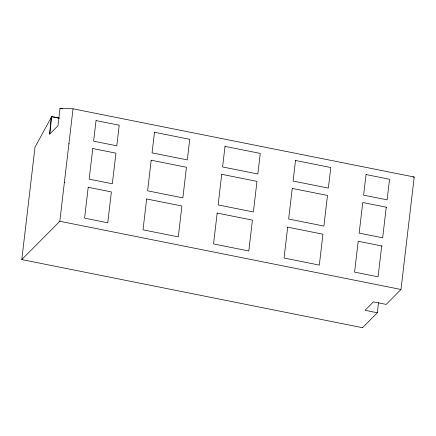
<?xml version="1.0" encoding="UTF-8"?>
<svg xmlns="http://www.w3.org/2000/svg" width="436" height="436" viewBox="0 0 436 436"><rect width="100%" height="100%" fill="white"/><g stroke="black" fill="none" stroke-linecap="round" stroke-linejoin="round"><path stroke-width="0.65" d="M378.508 302.666L377.32 312.765L365.074 310.318L373.467 301.859L386.182 304.404L400.989 289.477L414.2 177.016L73.025 108.815L60.032 108.264L57.983 125.742L49.671 134.119L51.274 116.619L59.285 118.221M362.719 327.736L21.8 259.589L35.011 147.128L51.737 116.543L59.083 118.014M49.671 134.119L51.737 116.543M21.8 259.589L59.814 221.275L73.025 108.815M381.702 245.953L378.077 276.827L354.577 272.129L358.207 241.261L382.17 246.046M386.258 207.198L382.661 237.811L359.16 233.113L362.757 202.5L386.721 207.291M362.512 327.698L377.32 312.765M412.903 176.962L414.2 177.016M60.032 108.264L62.702 108.798M68.921 143.766L69.384 143.858M64.365 182.52L64.833 182.613M59.814 221.275L400.989 289.477M88.203 187.284L84.579 218.158L107.763 222.796L111.387 191.922L88.203 187.284M92.759 148.529L89.162 179.142L112.346 183.779L115.938 153.161L92.759 148.529M96.04 120.581L93.62 141.182L116.804 145.82L119.224 125.214L96.04 120.581M146.649 198.969L143.019 229.843L178.28 236.89L181.905 206.015L146.649 198.969M151.199 160.214L147.602 190.826L182.864 197.873L186.461 167.261L151.199 160.214M154.486 132.266L152.06 152.867L187.322 159.914L189.742 139.313L154.486 132.266M217.166 213.068L213.542 243.937L248.798 250.989L252.428 220.115L217.166 213.068M221.717 174.307L218.125 204.92L253.381 211.972L256.978 181.354L221.717 174.307M225.003 146.36L222.583 166.961L257.84 174.013L260.259 153.412L225.003 146.36M287.684 227.161L284.059 258.036L319.321 265.083L322.945 234.208L287.684 227.161M292.24 188.406L288.643 219.019L323.899 226.066L327.496 195.453L292.24 188.406M295.521 160.459L293.101 181.06L328.363 188.107L330.782 167.506L295.521 160.459M366.038 174.553L363.619 195.154L387.119 199.852L389.539 179.25L366.038 174.553"/></g></svg>
